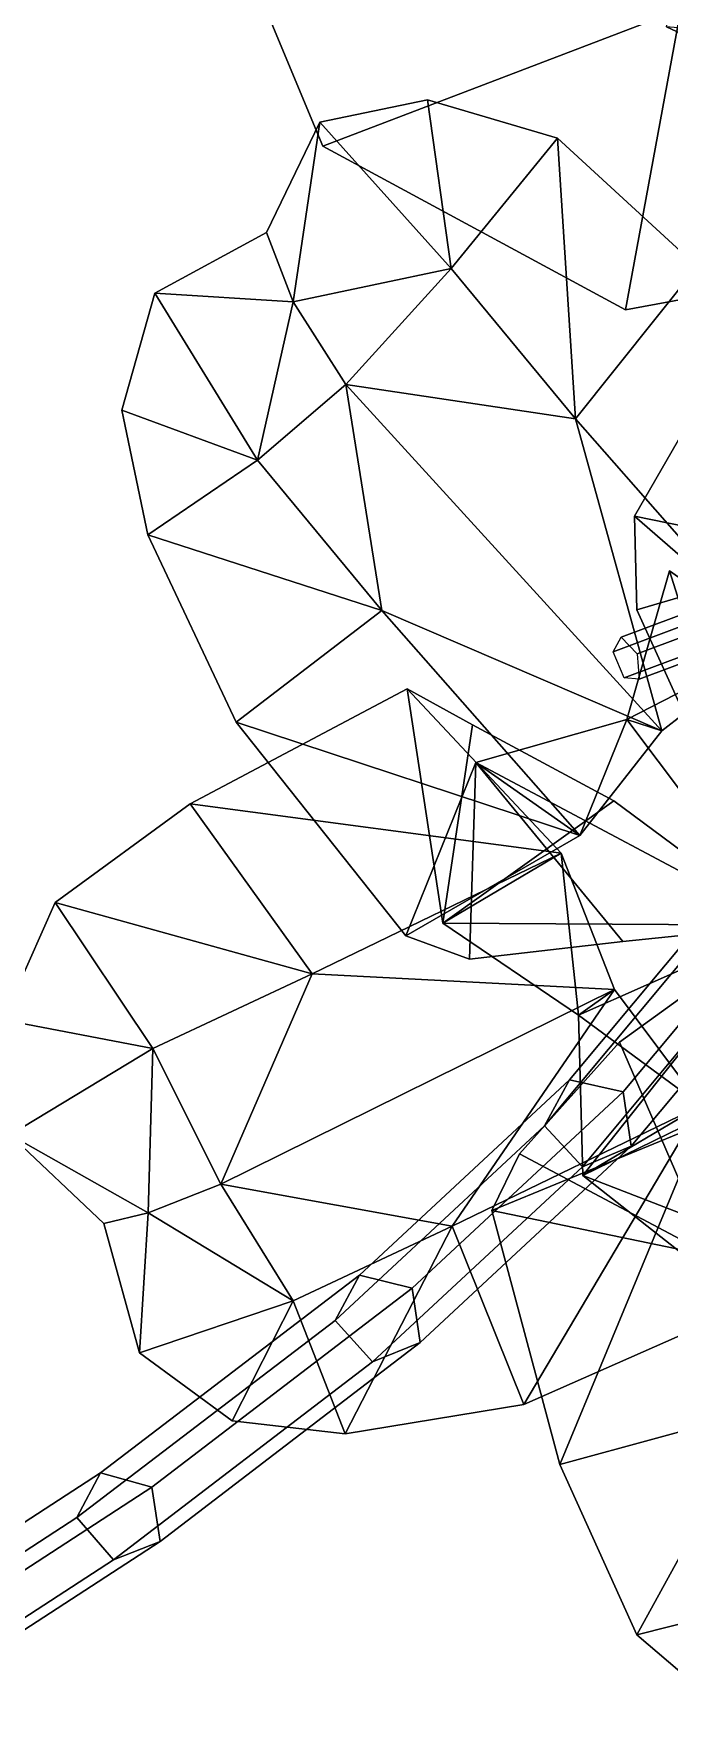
# Model space of a CAD drawing. Header units: metres. Extents: x -317 to 277, y -489 to 236.
# Drawn here: x -135.4 to -114.8, y -132.3 to -77.5 of the extents above; entities that cross this region are included whole.
import ezdxf

# ---------------------------------------------------------------- set-up
doc = ezdxf.new("R2010")
doc.units = ezdxf.units.M

msp = doc.modelspace()

# ---------------------------------------------------------------- linework, layer by layer
at = {"layer": 'Newplan_1Pdcel', "color": 3}
for points in [[(-108.7691, -80.125, 730.4238), (-114.9166, -77.2507, 726.4924), (-114.7685, -76.4225, 726.8664), (-108.6042, -79.3049, 730.8085)], [(-108.2792, -80.1671, 729.6271), (-114.4268, -77.2928, 725.6957), (-114.9166, -77.2507, 726.4924), (-108.7691, -80.125, 730.4238)], [(-110.2147, -95.1084, 730.6544), (-116.6486, -97.5168, 726.8263), (-116.3869, -97.03754, 726.085), (-109.9422, -94.6252, 729.9196)], [(-109.9422, -94.6252, 729.9196), (-116.3869, -97.03754, 726.085), (-115.8678, -97.5839, 725.5563), (-109.4339, -95.1756, 729.3843)], [(-109.8774, -95.9618, 730.5801), (-116.2936, -98.3639, 726.7626), (-116.6486, -97.5168, 726.8263), (-110.2147, -95.1084, 730.6544)], [(-109.4339, -95.1756, 729.3843), (-115.8678, -97.5839, 725.5563), (-115.8037, -98.406, 725.9659), (-109.3876, -96.00402, 729.7834)], [(-109.3876, -96.00402, 729.7834), (-115.8037, -98.406, 725.9659), (-116.2936, -98.3639, 726.7626), (-109.8774, -95.9618, 730.5801)]]:
    msp.add_3dface(points, dxfattribs=at)
at = {"layer": 'Newplan_FruitU', "color": 3}
for points in [[(-114.4606, -76.6852, 726.1928), (-130.2319, -71.09736, 714.8508), (-126.067, -81.1197, 716.165)], [(-114.4606, -76.6852, 726.1928), (-126.067, -81.1197, 716.165), (-130.2319, -71.09736, 714.8508)], [(-114.4606, -76.6852, 726.1928), (-126.067, -81.1197, 716.165), (-116.2493, -86.423, 720.9766)], [(-114.4606, -76.6852, 726.1928), (-116.2493, -86.423, 720.9766), (-126.067, -81.1197, 716.165)], [(-114.4606, -76.6852, 726.1928), (-116.2493, -86.423, 720.9766), (-110.228, -85.3085, 724.336)], [(-114.4606, -76.6852, 726.1928), (-110.228, -85.3085, 724.336), (-116.2493, -86.423, 720.9766)]]:
    msp.add_3dface(points, dxfattribs=at)
at = {"layer": 'Newplan_Intrnd', "color": 3}
for points in [[(-112.875, -105.1789, 639.7435), (-118.0646, -111.3979, 661.4417), (-118.8763, -112.8902, 660.8198), (-113.6867, -106.6712, 639.1217)], [(-111.1344, -105.5651, 640.0492), (-116.3239, -111.7841, 661.7473), (-118.0646, -111.3979, 661.4417), (-112.875, -105.1789, 639.7435)], [(-110.871, -107.331, 639.606), (-116.0606, -113.55, 661.3041), (-116.3239, -111.7841, 661.7473), (-111.1344, -105.5651, 640.0492)], [(-113.6867, -106.6712, 639.1217), (-118.8763, -112.8902, 660.8198), (-117.6448, -114.2127, 660.7354), (-112.4552, -107.9936, 639.0372)], [(-112.4552, -107.9936, 639.0372), (-117.6448, -114.2127, 660.7354), (-116.0606, -113.55, 661.3041), (-110.871, -107.331, 639.606)], [(-118.0646, -111.3979, 661.4417), (-124.8733, -117.727, 682.616), (-125.6647, -119.1981, 681.9218), (-118.8763, -112.8902, 660.8198)], [(-116.3239, -111.7841, 661.7473), (-123.1656, -118.1476, 683.0392), (-124.8733, -117.727, 682.616), (-118.0646, -111.3979, 661.4417)], [(-116.0606, -113.55, 661.3041), (-122.9022, -119.9135, 682.5961), (-123.1656, -118.1476, 683.0392), (-116.3239, -111.7841, 661.7473)], [(-118.8763, -112.8902, 660.8198), (-125.6647, -119.1981, 681.9218), (-124.4535, -120.5417, 681.9096), (-117.6448, -114.2127, 660.7354)], [(-117.6448, -114.2127, 660.7354), (-124.4535, -120.5417, 681.9096), (-122.9022, -119.9135, 682.5961), (-116.0606, -113.55, 661.3041)], [(-124.8733, -117.727, 682.616), (-133.271, -124.1412, 703.1854), (-134.0368, -125.5909, 702.4208), (-125.6647, -119.1981, 681.9218)], [(-123.1656, -118.1476, 683.0392), (-131.6051, -124.5969, 703.7234), (-133.271, -124.1412, 703.1854), (-124.8733, -117.727, 682.616)], [(-122.9022, -119.9135, 682.5961), (-131.3417, -126.3627, 703.2803), (-131.6051, -124.5969, 703.7234), (-123.1656, -118.1476, 683.0392)], [(-125.6647, -119.1981, 681.9218), (-134.0368, -125.5909, 702.4208), (-132.8512, -126.956, 702.4791), (-124.4535, -120.5417, 681.9096)], [(-124.4535, -120.5417, 681.9096), (-132.8512, -126.956, 702.4791), (-131.3417, -126.3627, 703.2803), (-122.9022, -119.9135, 682.5961)], [(-133.271, -124.1412, 703.1854), (-143.2122, -130.6059, 723.0386), (-143.947, -132.0338, 722.2057), (-134.0368, -125.5909, 702.4208)], [(-131.6051, -124.5969, 703.7234), (-141.5966, -131.097, 723.6876), (-143.2122, -130.6059, 723.0386), (-133.271, -124.1412, 703.1854)], [(-131.3417, -126.3627, 703.2803), (-141.3332, -132.8628, 723.2444), (-141.5966, -131.097, 723.6876), (-131.6051, -124.5969, 703.7234)], [(-134.0368, -125.5909, 702.4208), (-143.947, -132.0338, 722.2057), (-142.7924, -133.4207, 722.3323), (-132.8512, -126.956, 702.4791)], [(-132.8512, -126.956, 702.4791), (-142.7924, -133.4207, 722.3323), (-141.3332, -132.8628, 723.2444), (-131.3417, -126.3627, 703.2803)]]:
    msp.add_3dface(points, dxfattribs=at)
at = {"layer": 'Newplan_Mrstm', "color": 3}
for points in [[(-122.6676, -79.6142, 658.3879), (-126.1559, -80.3404, 660.62), (-121.9039, -85.08772, 657.6254)], [(-122.6676, -79.6142, 658.3879), (-121.9039, -85.08772, 657.6254), (-126.1559, -80.3404, 660.62)], [(-118.4577, -80.8608, 655.9722), (-122.6676, -79.6142, 658.3879), (-121.9039, -85.08772, 657.6254)], [(-118.4577, -80.8608, 655.9722), (-121.9039, -85.08772, 657.6254), (-122.6676, -79.6142, 658.3879)], [(-127.023, -86.163, 659.3307), (-126.1559, -80.3404, 660.62), (-127.8922, -83.9241, 661.8879)], [(-127.023, -86.163, 659.3307), (-127.8922, -83.9241, 661.8879), (-126.1559, -80.3404, 660.62)], [(-121.9039, -85.08772, 657.6254), (-126.1559, -80.3404, 660.62), (-127.023, -86.163, 659.3307)], [(-121.9039, -85.08772, 657.6254), (-127.023, -86.163, 659.3307), (-126.1559, -80.3404, 660.62)], [(-118.4577, -80.8608, 655.9722), (-121.9039, -85.08772, 657.6254), (-117.8687, -89.9636, 656.1303)], [(-118.4577, -80.8608, 655.9722), (-117.8687, -89.9636, 656.1303), (-121.9039, -85.08772, 657.6254)], [(-113.9259, -85.01754, 653.5432), (-118.4577, -80.8608, 655.9722), (-117.8687, -89.9636, 656.1303)], [(-113.9259, -85.01754, 653.5432), (-117.8687, -89.9636, 656.1303), (-118.4577, -80.8608, 655.9722)], [(-127.8922, -83.9241, 661.8879), (-131.5076, -85.8847, 663.711), (-127.023, -86.163, 659.3307)], [(-127.8922, -83.9241, 661.8879), (-127.023, -86.163, 659.3307), (-131.5076, -85.8847, 663.711)], [(-121.9039, -85.08772, 657.6254), (-127.023, -86.163, 659.3307), (-125.3175, -88.8506, 657.5203)], [(-121.9039, -85.08772, 657.6254), (-125.3175, -88.8506, 657.5203), (-127.023, -86.163, 659.3307)], [(-117.8687, -89.9636, 656.1303), (-121.9039, -85.08772, 657.6254), (-125.3175, -88.8506, 657.5203)], [(-117.8687, -89.9636, 656.1303), (-125.3175, -88.8506, 657.5203), (-121.9039, -85.08772, 657.6254)], [(-111.451, -97.2649, 654.6058), (-113.9259, -85.01754, 653.5432), (-117.8687, -89.9636, 656.1303)], [(-111.451, -97.2649, 654.6058), (-117.8687, -89.9636, 656.1303), (-113.9259, -85.01754, 653.5432)], [(-110.9179, -97.4935, 655.1945), (-111.4357, -85.2756, 654.6067), (-115.962, -93.1218, 655.0784)], [(-110.9179, -97.4935, 655.1945), (-115.962, -93.1218, 655.0784), (-111.4357, -85.2756, 654.6067)], [(-128.1846, -91.298, 660.9282), (-131.5076, -85.8847, 663.711), (-132.5822, -89.6826, 663.6804)], [(-128.1846, -91.298, 660.9282), (-132.5822, -89.6826, 663.6804), (-131.5076, -85.8847, 663.711)], [(-127.023, -86.163, 659.3307), (-131.5076, -85.8847, 663.711), (-128.1846, -91.298, 660.9282)], [(-127.023, -86.163, 659.3307), (-128.1846, -91.298, 660.9282), (-131.5076, -85.8847, 663.711)], [(-125.3175, -88.8506, 657.5203), (-127.023, -86.163, 659.3307), (-128.1846, -91.298, 660.9282)], [(-125.3175, -88.8506, 657.5203), (-128.1846, -91.298, 660.9282), (-127.023, -86.163, 659.3307)], [(-125.3175, -88.8506, 657.5203), (-128.1846, -91.298, 660.9282), (-124.1495, -96.174, 659.433)], [(-125.3175, -88.8506, 657.5203), (-124.1495, -96.174, 659.433), (-128.1846, -91.298, 660.9282)], [(-117.8687, -89.9636, 656.1303), (-125.3175, -88.8506, 657.5203), (-115.0768, -100.0799, 655.8797)], [(-117.8687, -89.9636, 656.1303), (-115.0768, -100.0799, 655.8797), (-125.3175, -88.8506, 657.5203)], [(-115.0768, -100.0799, 655.8797), (-125.3175, -88.8506, 657.5203), (-124.1495, -96.174, 659.433)], [(-115.0768, -100.0799, 655.8797), (-124.1495, -96.174, 659.433), (-125.3175, -88.8506, 657.5203)], [(-128.1846, -91.298, 660.9282), (-132.5822, -89.6826, 663.6804), (-131.7412, -93.7182, 663.0762)], [(-128.1846, -91.298, 660.9282), (-131.7412, -93.7182, 663.0762), (-132.5822, -89.6826, 663.6804)], [(-111.451, -97.2649, 654.6058), (-117.8687, -89.9636, 656.1303), (-115.0768, -100.0799, 655.8797)], [(-111.451, -97.2649, 654.6058), (-115.0768, -100.0799, 655.8797), (-117.8687, -89.9636, 656.1303)], [(-124.1495, -96.174, 659.433), (-128.1846, -91.298, 660.9282), (-131.7412, -93.7182, 663.0762)], [(-124.1495, -96.174, 659.433), (-131.7412, -93.7182, 663.0762), (-128.1846, -91.298, 660.9282)], [(-110.9179, -97.4935, 655.1945), (-115.962, -93.1218, 655.0784), (-109.8133, -94.3655, 652.069)], [(-110.9179, -97.4935, 655.1945), (-109.8133, -94.3655, 652.069), (-115.962, -93.1218, 655.0784)], [(-109.8133, -94.3655, 652.069), (-115.962, -93.1218, 655.0784), (-115.8789, -96.1539, 653.0974)], [(-109.8133, -94.3655, 652.069), (-115.8789, -96.1539, 653.0974), (-115.962, -93.1218, 655.0784)], [(-124.1495, -96.174, 659.433), (-131.7412, -93.7182, 663.0762), (-128.8741, -99.7982, 661.4037)], [(-124.1495, -96.174, 659.433), (-128.8741, -99.7982, 661.4037), (-131.7412, -93.7182, 663.0762)], [(-109.8133, -94.3655, 652.069), (-115.8789, -96.1539, 653.0974), (-113.5361, -101.3109, 651.8599)], [(-109.8133, -94.3655, 652.069), (-113.5361, -101.3109, 651.8599), (-115.8789, -96.1539, 653.0974)], [(-111.1966, -106.3772, 651.4174), (-114.8208, -94.8909, 652.6614), (-116.211, -99.7097, 654.4189)], [(-111.1966, -106.3772, 651.4174), (-116.211, -99.7097, 654.4189), (-114.8208, -94.8909, 652.6614)], [(-114.8208, -94.8909, 652.6614), (-111.451, -97.2649, 654.6058), (-116.211, -99.7097, 654.4189)], [(-114.8208, -94.8909, 652.6614), (-116.211, -99.7097, 654.4189), (-111.451, -97.2649, 654.6058)], [(-124.1495, -96.174, 659.433), (-128.8741, -99.7982, 661.4037), (-117.7317, -103.4753, 657.9085)], [(-124.1495, -96.174, 659.433), (-117.7317, -103.4753, 657.9085), (-128.8741, -99.7982, 661.4037)], [(-115.0768, -100.0799, 655.8797), (-124.1495, -96.174, 659.433), (-117.7317, -103.4753, 657.9085)], [(-115.0768, -100.0799, 655.8797), (-117.7317, -103.4753, 657.9085), (-124.1495, -96.174, 659.433)], [(-111.451, -97.2649, 654.6058), (-115.0768, -100.0799, 655.8797), (-116.211, -99.7097, 654.4189)], [(-111.451, -97.2649, 654.6058), (-116.211, -99.7097, 654.4189), (-115.0768, -100.0799, 655.8797)], [(-123.3334, -98.7122, 656.4109), (-130.3633, -102.4479, 660.6587), (-118.3363, -104.0446, 657.4875)], [(-123.3334, -98.7122, 656.4109), (-118.3363, -104.0446, 657.4875), (-130.3633, -102.4479, 660.6587)], [(-122.1725, -106.3119, 656.5304), (-123.3334, -98.7122, 656.4109), (-118.3363, -104.0446, 657.4875)], [(-122.1725, -106.3119, 656.5304), (-118.3363, -104.0446, 657.4875), (-123.3334, -98.7122, 656.4109)], [(-121.2143, -99.8826, 653.6633), (-123.3334, -98.7122, 656.4109), (-122.1725, -106.3119, 656.5304)], [(-121.2143, -99.8826, 653.6633), (-122.1725, -106.3119, 656.5304), (-123.3334, -98.7122, 656.4109)], [(-117.7317, -103.4753, 657.9085), (-128.8741, -99.7982, 661.4037), (-123.3775, -106.7224, 659.3749)], [(-117.7317, -103.4753, 657.9085), (-123.3775, -106.7224, 659.3749), (-128.8741, -99.7982, 661.4037)], [(-116.211, -99.7097, 654.4189), (-121.1016, -101.1013, 655.9641), (-111.1966, -106.3772, 651.4174)], [(-116.211, -99.7097, 654.4189), (-111.1966, -106.3772, 651.4174), (-121.1016, -101.1013, 655.9641)], [(-116.211, -99.7097, 654.4189), (-117.7317, -103.4753, 657.9085), (-121.1016, -101.1013, 655.9641)], [(-116.211, -99.7097, 654.4189), (-121.1016, -101.1013, 655.9641), (-117.7317, -103.4753, 657.9085)], [(-116.211, -99.7097, 654.4189), (-115.0768, -100.0799, 655.8797), (-117.7317, -103.4753, 657.9085)], [(-116.211, -99.7097, 654.4189), (-117.7317, -103.4753, 657.9085), (-115.0768, -100.0799, 655.8797)], [(-116.6259, -102.3479, 652.0383), (-121.2143, -99.8826, 653.6633), (-122.1725, -106.3119, 656.5304)], [(-116.6259, -102.3479, 652.0383), (-122.1725, -106.3119, 656.5304), (-121.2143, -99.8826, 653.6633)], [(-117.7317, -103.4753, 657.9085), (-123.3775, -106.7224, 659.3749), (-121.1016, -101.1013, 655.9641)], [(-117.7317, -103.4753, 657.9085), (-121.1016, -101.1013, 655.9641), (-123.3775, -106.7224, 659.3749)], [(-121.1016, -101.1013, 655.9641), (-123.3775, -106.7224, 659.3749), (-121.3053, -107.4822, 656.502)], [(-121.1016, -101.1013, 655.9641), (-121.3053, -107.4822, 656.502), (-123.3775, -106.7224, 659.3749)], [(-121.1016, -101.1013, 655.9641), (-121.3053, -107.4822, 656.502), (-116.337, -106.9069, 653.5696)], [(-121.1016, -101.1013, 655.9641), (-116.337, -106.9069, 653.5696), (-121.3053, -107.4822, 656.502)], [(-121.1016, -101.1013, 655.9641), (-116.337, -106.9069, 653.5696), (-111.1966, -106.3772, 651.4174)], [(-121.1016, -101.1013, 655.9641), (-111.1966, -106.3772, 651.4174), (-116.337, -106.9069, 653.5696)], [(-130.3633, -102.4479, 660.6587), (-134.7404, -105.6453, 664.4446), (-126.4134, -107.9577, 661.5211)], [(-130.3633, -102.4479, 660.6587), (-126.4134, -107.9577, 661.5211), (-134.7404, -105.6453, 664.4446)], [(-118.3363, -104.0446, 657.4875), (-130.3633, -102.4479, 660.6587), (-126.4134, -107.9577, 661.5211)], [(-118.3363, -104.0446, 657.4875), (-126.4134, -107.9577, 661.5211), (-130.3633, -102.4479, 660.6587)], [(-111.1966, -106.3772, 651.4174), (-116.6259, -102.3479, 652.0383), (-122.1725, -106.3119, 656.5304)], [(-111.1966, -106.3772, 651.4174), (-122.1725, -106.3119, 656.5304), (-116.6259, -102.3479, 652.0383)], [(-118.3363, -104.0446, 657.4875), (-126.4134, -107.9577, 661.5211), (-116.6024, -108.469, 657.8226)], [(-118.3363, -104.0446, 657.4875), (-116.6024, -108.469, 657.8226), (-126.4134, -107.9577, 661.5211)], [(-122.1725, -106.3119, 656.5304), (-118.3363, -104.0446, 657.4875), (-117.7745, -109.2945, 656.5971)], [(-122.1725, -106.3119, 656.5304), (-117.7745, -109.2945, 656.5971), (-118.3363, -104.0446, 657.4875)], [(-118.3363, -104.0446, 657.4875), (-116.6024, -108.469, 657.8226), (-117.7745, -109.2945, 656.5971)], [(-118.3363, -104.0446, 657.4875), (-117.7745, -109.2945, 656.5971), (-116.6024, -108.469, 657.8226)], [(-134.7404, -105.6453, 664.4446), (-136.4327, -109.4499, 667.2327), (-131.571, -110.3765, 664.6582)], [(-134.7404, -105.6453, 664.4446), (-131.571, -110.3765, 664.6582), (-136.4327, -109.4499, 667.2327)], [(-134.7404, -105.6453, 664.4446), (-131.571, -110.3765, 664.6582), (-126.4134, -107.9577, 661.5211)], [(-134.7404, -105.6453, 664.4446), (-126.4134, -107.9577, 661.5211), (-131.571, -110.3765, 664.6582)], [(-111.1966, -106.3772, 651.4174), (-122.1725, -106.3119, 656.5304), (-117.7745, -109.2945, 656.5971)], [(-111.1966, -106.3772, 651.4174), (-117.7745, -109.2945, 656.5971), (-122.1725, -106.3119, 656.5304)], [(-117.7745, -109.2945, 656.5971), (-117.6281, -114.4922, 657.6943), (-111.1966, -106.3772, 651.4174)], [(-117.7745, -109.2945, 656.5971), (-111.1966, -106.3772, 651.4174), (-117.6281, -114.4922, 657.6943)], [(-117.6281, -114.4922, 657.6943), (-111.6997, -111.5951, 653.3815), (-111.1966, -106.3772, 651.4174)], [(-117.6281, -114.4922, 657.6943), (-111.1966, -106.3772, 651.4174), (-111.6997, -111.5951, 653.3815)], [(-111.1966, -106.3772, 651.4174), (-116.4396, -110.168, 653.4762), (-113.4413, -117.1121, 656.5499)], [(-111.1966, -106.3772, 651.4174), (-113.4413, -117.1121, 656.5499), (-116.4396, -110.168, 653.4762)], [(-126.4134, -107.9577, 661.5211), (-131.571, -110.3765, 664.6582), (-129.3739, -114.7743, 663.3714)], [(-126.4134, -107.9577, 661.5211), (-129.3739, -114.7743, 663.3714), (-131.571, -110.3765, 664.6582)], [(-126.4134, -107.9577, 661.5211), (-129.3739, -114.7743, 663.3714), (-116.6024, -108.469, 657.8226)], [(-126.4134, -107.9577, 661.5211), (-116.6024, -108.469, 657.8226), (-129.3739, -114.7743, 663.3714)], [(-116.6024, -108.469, 657.8226), (-129.3739, -114.7743, 663.3714), (-121.869, -116.1381, 662.6849)], [(-116.6024, -108.469, 657.8226), (-121.869, -116.1381, 662.6849), (-129.3739, -114.7743, 663.3714)], [(-116.6024, -108.469, 657.8226), (-121.869, -116.1381, 662.6849), (-113.792, -112.225, 658.6514)], [(-116.6024, -108.469, 657.8226), (-113.792, -112.225, 658.6514), (-121.869, -116.1381, 662.6849)], [(-117.7745, -109.2945, 656.5971), (-116.6024, -108.469, 657.8226), (-113.792, -112.225, 658.6514)], [(-117.7745, -109.2945, 656.5971), (-113.792, -112.225, 658.6514), (-116.6024, -108.469, 657.8226)], [(-136.4327, -109.4499, 667.2327), (-136.1979, -113.1747, 669.1688), (-131.571, -110.3765, 664.6582)], [(-136.4327, -109.4499, 667.2327), (-131.571, -110.3765, 664.6582), (-136.1979, -113.1747, 669.1688)], [(-117.7745, -109.2945, 656.5971), (-113.792, -112.225, 658.6514), (-117.6281, -114.4922, 657.6943)], [(-117.7745, -109.2945, 656.5971), (-117.6281, -114.4922, 657.6943), (-113.792, -112.225, 658.6514)], [(-116.4396, -110.168, 653.4762), (-119.6913, -113.7888, 655.9437), (-113.4413, -117.1121, 656.5499)], [(-116.4396, -110.168, 653.4762), (-113.4413, -117.1121, 656.5499), (-119.6913, -113.7888, 655.9437)], [(-131.571, -110.3765, 664.6582), (-136.1979, -113.1747, 669.1688), (-131.7277, -115.7054, 666.0176)], [(-131.571, -110.3765, 664.6582), (-131.7277, -115.7054, 666.0176), (-136.1979, -113.1747, 669.1688)], [(-131.571, -110.3765, 664.6582), (-131.7277, -115.7054, 666.0176), (-129.3739, -114.7743, 663.3714)], [(-131.571, -110.3765, 664.6582), (-129.3739, -114.7743, 663.3714), (-131.7277, -115.7054, 666.0176)], [(-117.6281, -114.4922, 657.6943), (-111.8529, -116.7342, 656.0609), (-111.6997, -111.5951, 653.3815)], [(-117.6281, -114.4922, 657.6943), (-111.6997, -111.5951, 653.3815), (-111.8529, -116.7342, 656.0609)], [(-121.869, -116.1381, 662.6849), (-119.5477, -121.9172, 663.4288), (-113.792, -112.225, 658.6514)], [(-121.869, -116.1381, 662.6849), (-113.792, -112.225, 658.6514), (-119.5477, -121.9172, 663.4288)], [(-113.792, -112.225, 658.6514), (-119.5477, -121.9172, 663.4288), (-112.269, -118.7116, 659.0679)], [(-113.792, -112.225, 658.6514), (-112.269, -118.7116, 659.0679), (-119.5477, -121.9172, 663.4288)], [(-113.792, -112.225, 658.6514), (-112.269, -118.7116, 659.0679), (-117.6281, -114.4922, 657.6943)], [(-113.792, -112.225, 658.6514), (-117.6281, -114.4922, 657.6943), (-112.269, -118.7116, 659.0679)], [(-120.5852, -115.6336, 658.9781), (-118.3815, -123.8687, 661.9354), (-113.8026, -112.8419, 658.1017)], [(-120.5852, -115.6336, 658.9781), (-113.8026, -112.8419, 658.1017), (-118.3815, -123.8687, 661.9354)], [(-113.4413, -117.1121, 656.5499), (-120.5852, -115.6336, 658.9781), (-113.8026, -112.8419, 658.1017)], [(-113.4413, -117.1121, 656.5499), (-113.8026, -112.8419, 658.1017), (-120.5852, -115.6336, 658.9781)], [(-113.8026, -112.8419, 658.1017), (-118.3815, -123.8687, 661.9354), (-111.8748, -122.0985, 660.8256)], [(-113.8026, -112.8419, 658.1017), (-111.8748, -122.0985, 660.8256), (-118.3815, -123.8687, 661.9354)], [(-131.7277, -115.7054, 666.0176), (-136.1979, -113.1747, 669.1688), (-133.1684, -116.0534, 669.1973)], [(-131.7277, -115.7054, 666.0176), (-133.1684, -116.0534, 669.1973), (-136.1979, -113.1747, 669.1688)], [(-119.6913, -113.7888, 655.9437), (-120.5852, -115.6336, 658.9781), (-113.4413, -117.1121, 656.5499)], [(-119.6913, -113.7888, 655.9437), (-113.4413, -117.1121, 656.5499), (-120.5852, -115.6336, 658.9781)], [(-117.6281, -114.4922, 657.6943), (-112.269, -118.7116, 659.0679), (-111.8529, -116.7342, 656.0609)], [(-117.6281, -114.4922, 657.6943), (-111.8529, -116.7342, 656.0609), (-112.269, -118.7116, 659.0679)], [(-129.3739, -114.7743, 663.3714), (-131.7277, -115.7054, 666.0176), (-127.0266, -118.5569, 665.8221)], [(-129.3739, -114.7743, 663.3714), (-127.0266, -118.5569, 665.8221), (-131.7277, -115.7054, 666.0176)], [(-129.3739, -114.7743, 663.3714), (-127.0266, -118.5569, 665.8221), (-121.869, -116.1381, 662.6849)], [(-129.3739, -114.7743, 663.3714), (-121.869, -116.1381, 662.6849), (-127.0266, -118.5569, 665.8221)], [(-133.1684, -116.0534, 669.1973), (-132.0114, -120.249, 670.3364), (-131.7277, -115.7054, 666.0176)], [(-133.1684, -116.0534, 669.1973), (-131.7277, -115.7054, 666.0176), (-132.0114, -120.249, 670.3364)], [(-131.7277, -115.7054, 666.0176), (-132.0114, -120.249, 670.3364), (-127.0266, -118.5569, 665.8221)], [(-131.7277, -115.7054, 666.0176), (-127.0266, -118.5569, 665.8221), (-132.0114, -120.249, 670.3364)], [(-121.869, -116.1381, 662.6849), (-127.0266, -118.5569, 665.8221), (-125.3369, -122.87, 667.1113)], [(-121.869, -116.1381, 662.6849), (-125.3369, -122.87, 667.1113), (-127.0266, -118.5569, 665.8221)], [(-121.869, -116.1381, 662.6849), (-125.3369, -122.87, 667.1113), (-119.5477, -121.9172, 663.4288)], [(-121.869, -116.1381, 662.6849), (-119.5477, -121.9172, 663.4288), (-125.3369, -122.87, 667.1113)], [(-127.0266, -118.5569, 665.8221), (-132.0114, -120.249, 670.3364), (-128.9982, -122.4533, 669.0553)], [(-127.0266, -118.5569, 665.8221), (-128.9982, -122.4533, 669.0553), (-132.0114, -120.249, 670.3364)], [(-127.0266, -118.5569, 665.8221), (-128.9982, -122.4533, 669.0553), (-125.3369, -122.87, 667.1113)], [(-127.0266, -118.5569, 665.8221), (-125.3369, -122.87, 667.1113), (-128.9982, -122.4533, 669.0553)], [(-118.3815, -123.8687, 661.9354), (-115.8776, -129.394, 664.5654), (-111.8748, -122.0985, 660.8256)], [(-118.3815, -123.8687, 661.9354), (-111.8748, -122.0985, 660.8256), (-115.8776, -129.394, 664.5654)], [(-115.8776, -129.394, 664.5654), (-110.5354, -128.0339, 663.1212), (-111.8748, -122.0985, 660.8256)], [(-115.8776, -129.394, 664.5654), (-111.8748, -122.0985, 660.8256), (-110.5354, -128.0339, 663.1212)], [(-115.8776, -129.394, 664.5654), (-112.2228, -132.5155, 665.9834), (-110.5354, -128.0339, 663.1212)], [(-115.8776, -129.394, 664.5654), (-110.5354, -128.0339, 663.1212), (-112.2228, -132.5155, 665.9834)]]:
    msp.add_3dface(points, dxfattribs=at)

doc.saveas('drawing.dxf')
